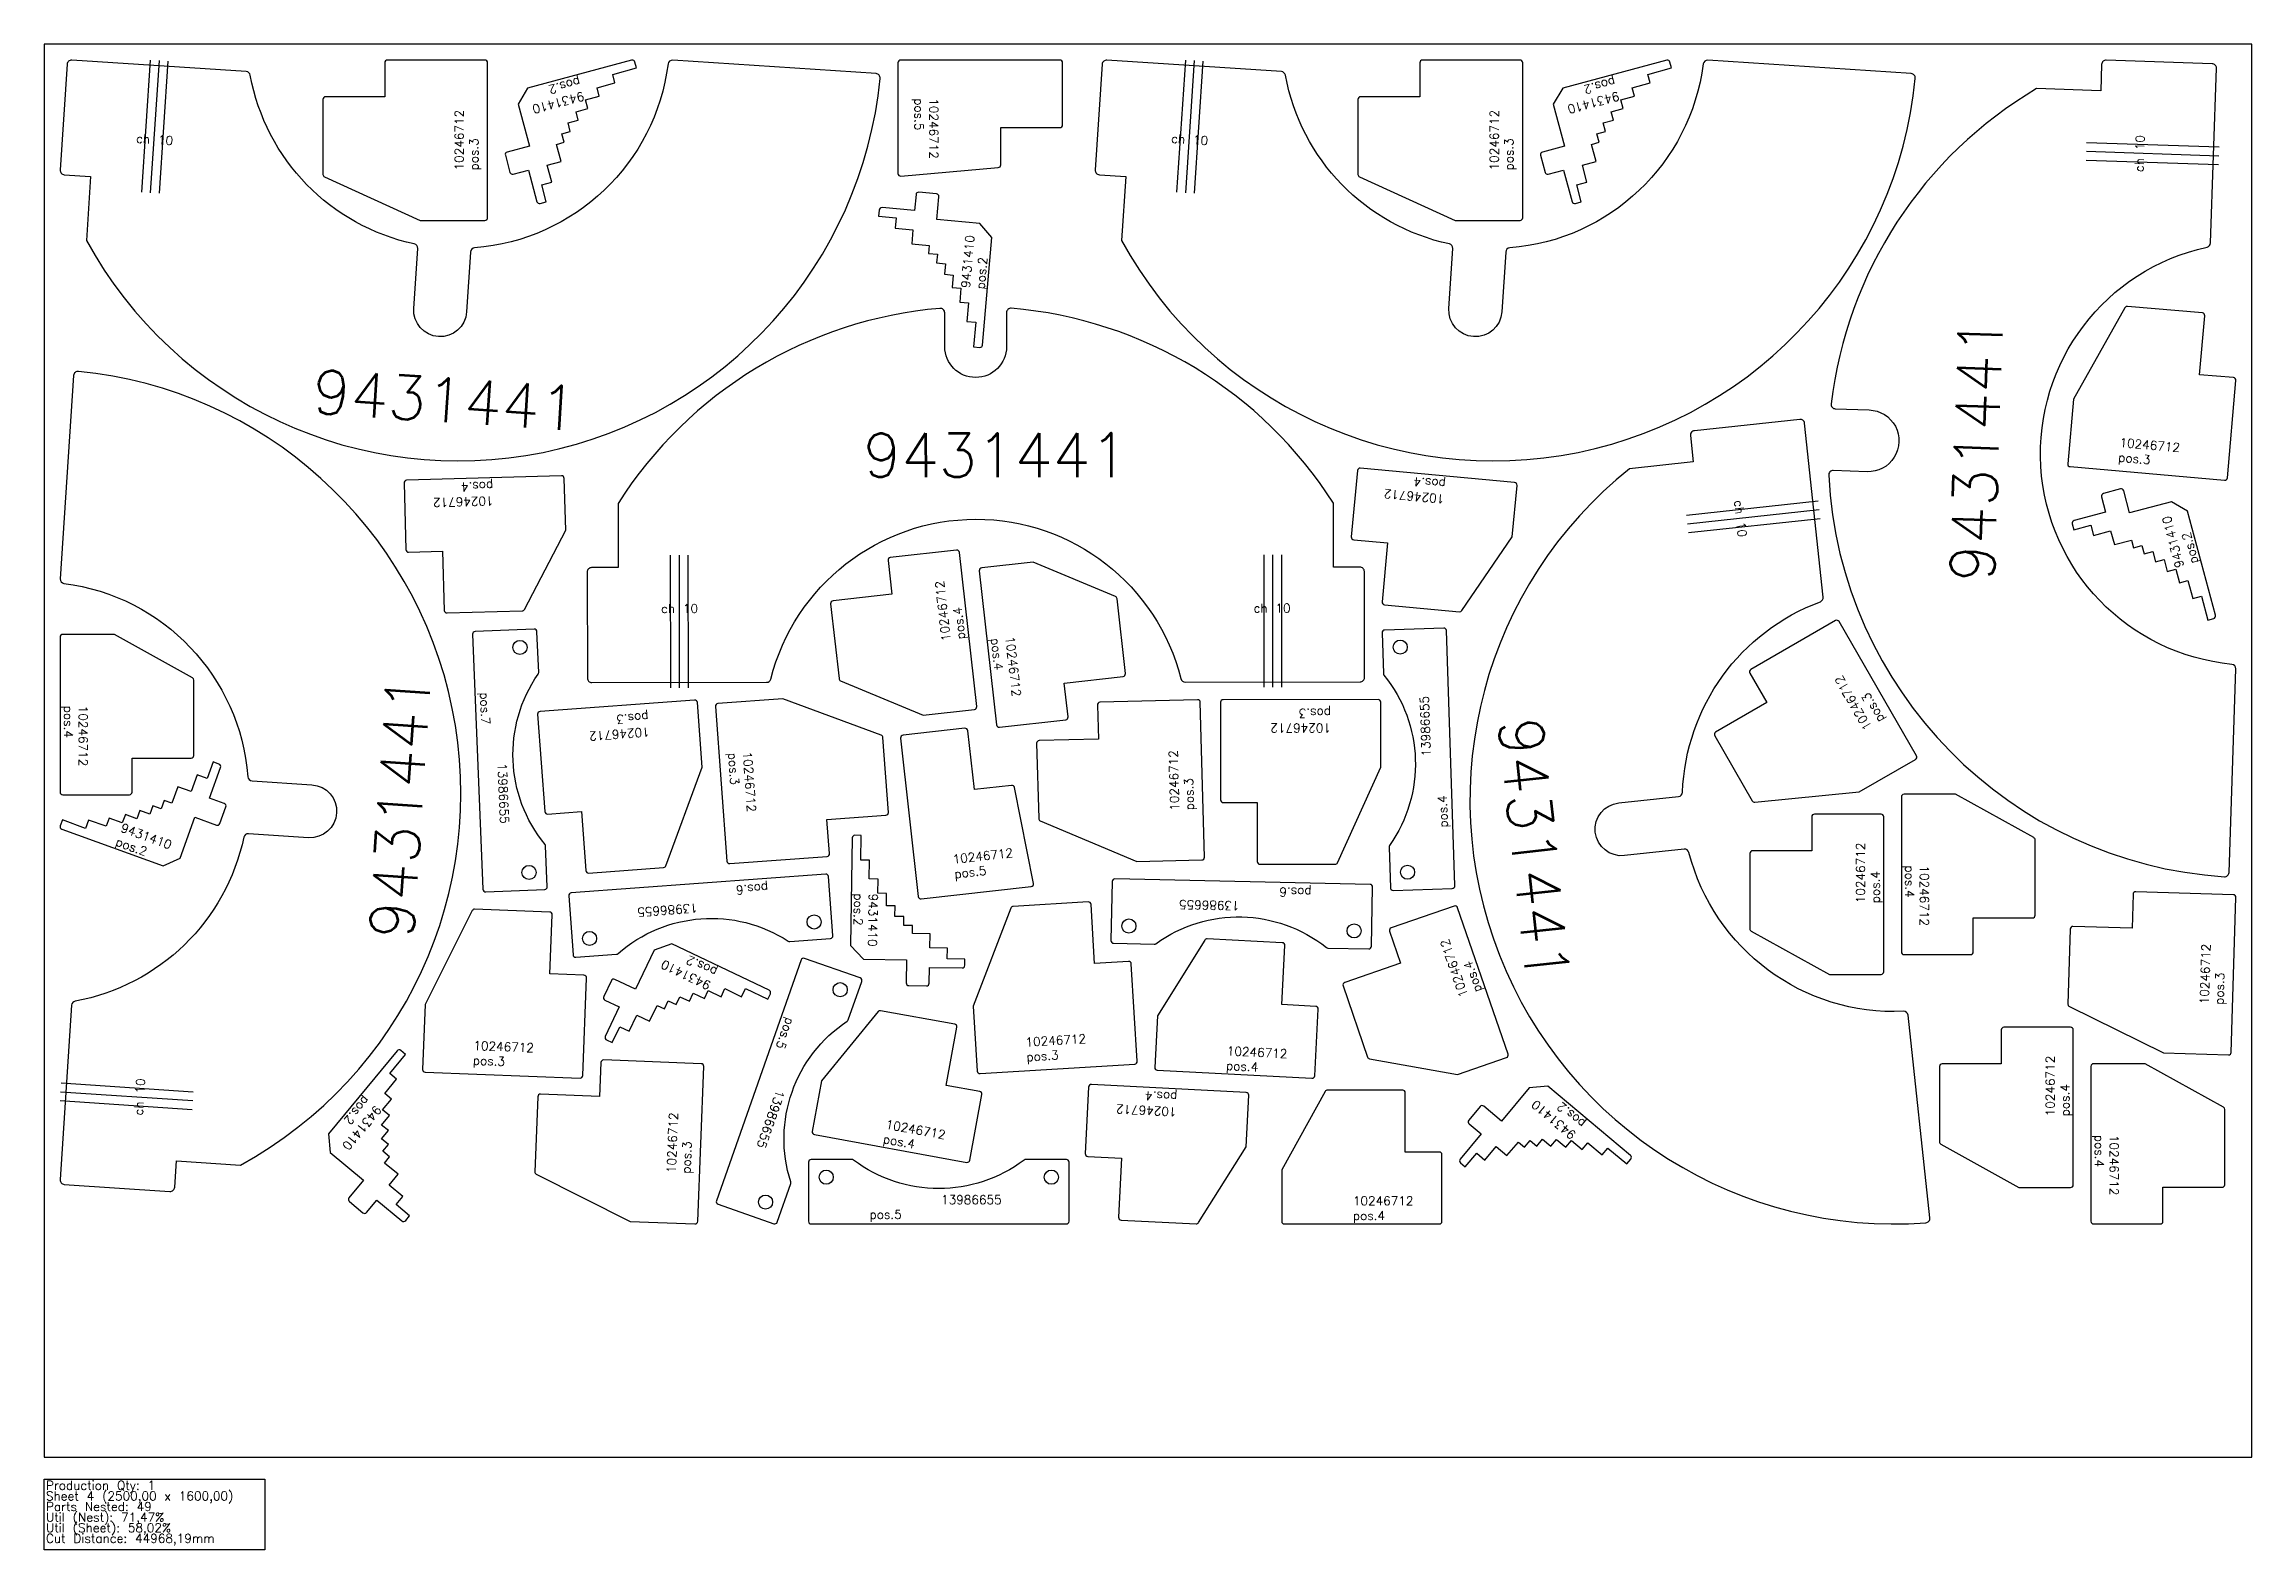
# Model space of a CAD drawing. Header units: millimetres. Extents: x 7875 to 10375, y -105 to 1600.
import ezdxf

# ---------------------------------------------------------------- set-up
doc = ezdxf.new("R2010")
doc.units = ezdxf.units.MM
for name, color, linetype in [('10246712', 7, 'Continuous'), ('13986655', 7, 'Continuous'), ('9431410', 7, 'Continuous'), ('9431441', 7, 'Continuous'), ('Chanfro', 7, 'Continuous'), ('sheet', 24, 'Continuous'), ('Stats', 7, 'Continuous'), ('Texto', 7, 'Continuous')]:
    doc.layers.add(name, color=color, linetype=linetype)
doc.styles.get("Standard").update_dxf_attribs({"font": 'txt.shx'})

msp = doc.modelspace()

# ---------------------------------------------------------------- linework, layer by layer
at = {"color": 1}
for points in [[(8958.3, 1505.5), (9025.3, 1505.5, 0.414214), (9028.3, 1508.5), (9028.3, 1579, 0.414214), (9025.3, 1582), (8844.8, 1582, 0.414214), (8841.8, 1579), (8841.8, 1453.6, 0.439853), (8845, 1450.7), (8955.5, 1460.3, 0.389031), (8958.3, 1463.3)], [(8928.4, 756), (8921, 822.6, 0.414214), (8917.6, 825.3), (8847.6, 817.4, 0.414214), (8844.9, 814.1), (8864.9, 634.7, 0.414214), (8868.3, 632.1), (8992.8, 646, 0.439853), (8995.5, 649.6), (8973.7, 758.3, 0.389031), (8970.4, 760.7)]]:
    msp.add_lwpolyline(points, format="xyb", close=True, dxfattribs=at)
at = {"layer": '10246712', "color": 1}
for points in [[(8260.7, 1540.5), (8193.7, 1540.5, 0.414214), (8190.7, 1537.5), (8190.7, 1452.4, 0.294108), (8192.4, 1449.7), (8300.7, 1400.5), (8374.2, 1400.5, 0.414214), (8377.2, 1403.5), (8377.2, 1579, 0.414214), (8374.2, 1582), (8263.7, 1582, 0.414214), (8260.7, 1579)], [(9432.8, 1540.5), (9365.8, 1540.5, 0.414214), (9362.8, 1537.5), (9362.8, 1452.4, 0.294108), (9364.6, 1449.7), (9472.8, 1400.5), (9546.3, 1400.5, 0.414214), (9549.3, 1403.5), (9549.3, 1579, 0.414214), (9546.3, 1582), (9435.8, 1582, 0.414214), (9432.8, 1579)], [(10315.8, 1225.7), (10321.7, 1292.5, 0.414214), (10319, 1295.7), (10234.2, 1303.1, 0.294108), (10231.3, 1301.6), (10172.9, 1198.1), (10166.5, 1124.8, 0.414214), (10169.2, 1121.6), (10344, 1106.3, 0.414214), (10347.3, 1109), (10356.9, 1219.1, 0.414214), (10354.2, 1222.4)], [(8326.2, 1025.8), (8328.1, 958.8, 0.414214), (8331.2, 955.9), (8416.4, 958.3, 0.272375), (8419, 960), (8465.6, 1049.8), (8463.9, 1108.3, 0.414214), (8460.8, 1111.2), (8285.4, 1106.1, 0.414214), (8282.5, 1103), (8284.6, 1027.6, 0.414214), (8287.7, 1024.7)], [(9396.3, 1035.2), (9390.1, 968.4, 0.414214), (9392.8, 965.2), (9477.7, 957.3, 0.272375), (9480.4, 958.6), (9537.5, 1042.2), (9542.9, 1100.4, 0.414214), (9540.2, 1103.7), (9365.4, 1119.9, 0.414214), (9362.2, 1117.1), (9355.2, 1042, 0.414214), (9357.9, 1038.7)], [(8834.9, 977), (8768.3, 969.6, 0.414214), (8765.6, 966.3), (8775.1, 881.6, 0.272375), (8776.9, 879.1), (8870.3, 840.1), (8928.4, 846.6, 0.414214), (8931, 849.9), (8911.6, 1024.3, 0.414214), (8908.3, 1027), (8833.2, 1018.6, 0.414214), (8830.6, 1015.3)], [(9030.2, 876.5), (9096.8, 883.9, 0.414214), (9099.4, 887.2), (9090, 971.9, 0.272375), (9088.2, 974.4), (8994.8, 1013.4), (8936.7, 1006.9, 0.414214), (8934, 1003.6), (8953.5, 829.2, 0.414214), (8956.8, 826.5), (9031.8, 834.9, 0.414214), (9034.5, 838.2)], [(7974.5, 791.6), (8041.5, 791.6, 0.414214), (8044.5, 794.6), (8044.5, 879.8, 0.272375), (8043, 882.4), (7954.5, 931.6), (7896, 931.6, 0.414214), (7893, 928.6), (7893, 753.1, 0.414214), (7896, 750.1), (7971.5, 750.1, 0.414214), (7974.5, 753.1)], [(9825.8, 854.5), (9767.8, 821, 0.414214), (9766.7, 816.9), (9809.3, 743.2, 0.294108), (9812.1, 741.7), (9930.5, 753.2), (9994.1, 790, 0.414214), (9995.2, 794.1), (9907.5, 946.1, 0.414214), (9903.4, 947.2), (9807.7, 891.9, 0.414214), (9806.6, 887.8)], [(8483.5, 731), (8488.4, 664.2, 0.414214), (8491.6, 661.4), (8576.5, 667.7, 0.294108), (8579.1, 669.6), (8620.2, 781.2), (8614.8, 854.5, 0.414214), (8611.6, 857.2), (8436.6, 844.4, 0.414214), (8433.8, 841.2), (8441.9, 731, 0.414214), (8445.1, 728.2)], [(8761.4, 721.9), (8828.3, 726.8, 0.414214), (8831, 730), (8824.8, 814.8, 0.294108), (8822.8, 817.4), (8711.3, 858.6), (8638, 853.2, 0.414214), (8635.2, 850), (8648.1, 674.9, 0.414214), (8651.3, 672.2), (8761.5, 680.3, 0.414214), (8764.3, 683.5)], [(9068.8, 813.1), (9001.8, 811.3, 0.414214), (8998.9, 808.3), (9001.2, 723.2, 0.294108), (9003, 720.5), (9112.5, 674.3), (9186, 676.2, 0.414214), (9188.9, 679.3), (9184.2, 854.8, 0.414214), (9181.1, 857.7), (9070.6, 854.7, 0.414214), (9067.7, 851.6)], [(9248.7, 741.3), (9248.7, 674.3, 0.414214), (9251.7, 671.3), (9336.8, 671.3, 0.294108), (9339.5, 673.1), (9388.7, 781.4), (9388.6, 854.9, 0.414214), (9385.6, 857.8), (9210.1, 857.7, 0.414214), (9207.1, 854.7), (9207.2, 744.2, 0.414214), (9210.2, 741.2)], [(10059.6, 610.6), (10126.6, 610.6, 0.414214), (10129.6, 613.6), (10129.6, 698.8, 0.272375), (10128, 701.5), (10039.6, 750.6), (9981.1, 750.6, 0.414214), (9978.1, 747.6), (9978.1, 572.1, 0.414214), (9981.1, 569.1), (10056.6, 569.1, 0.414214), (10059.6, 572.1)], [(9876.6, 686.6), (9809.6, 686.6, 0.414214), (9806.6, 683.6), (9806.6, 598.4, 0.272375), (9808.1, 595.7), (9896.6, 546.6), (9955.1, 546.6, 0.414214), (9958.1, 549.6), (9958.1, 725.1, 0.414214), (9955.1, 728.1), (9879.6, 728.1, 0.414214), (9876.6, 725.1)], [(9064.5, 559), (9060.5, 625.9, 0.414214), (9057.3, 628.7), (8972.4, 623.5, 0.294108), (8969.7, 621.6), (8927.2, 510.6), (8931.7, 437.2, 0.414214), (8934.9, 434.4), (9110.1, 445.1, 0.414214), (9112.9, 448.3), (9106.1, 558.5, 0.414214), (9103, 561.4)], [(10239.3, 598.8), (10172.4, 600.9, 0.414214), (10169.3, 598), (10166.7, 512.9, 0.294108), (10168.4, 510.2), (10275, 457.7), (10348.5, 455.4, 0.414214), (10351.6, 458.3), (10357, 633.7, 0.414214), (10354.1, 636.8), (10243.6, 640.2, 0.414214), (10240.5, 637.3)], [(8447.8, 547.1), (8450.4, 614.1, 0.414214), (8447.6, 617.2), (8362.5, 620.5, 0.294108), (8359.8, 618.8), (8306.4, 512.6), (8303.6, 439.1, 0.414214), (8306.4, 436), (8481.8, 429.2, 0.414214), (8484.9, 432.1), (8489.2, 542.5, 0.414214), (8486.3, 545.7)], [(9411.1, 559.2), (9347.8, 537.4, 0.414214), (9345.9, 533.6), (9373.7, 453, 0.272375), (9376, 451), (9475.6, 433.3), (9530.9, 452.4, 0.414214), (9532.8, 456.2), (9475.6, 622.1, 0.414214), (9471.8, 624), (9400.4, 599.4, 0.414214), (9398.6, 595.6)], [(9276.5, 512.4), (9280, 579.3, 0.414214), (9277.1, 582.5), (9192, 586.9, 0.272375), (9189.3, 585.5), (9135.6, 499.7), (9132.6, 441.3, 0.414214), (9135.5, 438.1), (9310.7, 429, 0.414214), (9313.9, 431.8), (9317.8, 507.2, 0.414214), (9314.9, 510.4)], [(8896.5, 420.9), (8908.5, 486.8, 0.414214), (8906.1, 490.3), (8822.2, 505.5, 0.272375), (8819.4, 504.5), (8755.2, 426.2), (8744.8, 368.7, 0.414214), (8747.2, 365.2), (8919.9, 333.8, 0.414214), (8923.3, 336.2), (8936.8, 410.5, 0.414214), (8934.4, 414)], [(10091.3, 445.3), (10024.3, 445.3, 0.414214), (10021.3, 442.3), (10021.3, 357, 0.272375), (10022.9, 354.4), (10111.3, 305.3), (10169.8, 305.3, 0.414214), (10172.8, 308.3), (10172.8, 483.8, 0.414214), (10169.8, 486.8), (10094.3, 486.8, 0.414214), (10091.3, 483.8)], [(8504, 408.4), (8437.1, 411, 0.414214), (8434, 408.1), (8430.7, 323.1, 0.294108), (8432.3, 320.3), (8538.6, 266.9), (8612, 264.1, 0.414214), (8615.1, 267), (8621.9, 442.3, 0.414214), (8619, 445.5), (8508.6, 449.7, 0.414214), (8505.5, 446.8)], [(10274.3, 305.5), (10341.3, 305.5, 0.414214), (10344.3, 308.5), (10344.3, 393.8, 0.272375), (10342.8, 396.4), (10254.3, 445.5), (10195.8, 445.5, 0.414214), (10192.8, 442.5), (10192.8, 267, 0.414214), (10195.8, 264), (10271.3, 264, 0.414214), (10274.3, 267)], [(9095.1, 338.6), (9091.7, 271.7, 0.414214), (9094.5, 268.5), (9179.6, 264.1, 0.272375), (9182.3, 265.5), (9236, 351.3), (9239, 409.7, 0.414214), (9236.2, 412.8), (9060.9, 422, 0.414214), (9057.8, 419.1), (9053.9, 343.7, 0.414214), (9056.7, 340.6)], [(9416.4, 345.5), (9416.4, 412.5, 0.414214), (9413.4, 415.5), (9328.2, 415.5, 0.272375), (9325.5, 414), (9276.4, 325.5), (9276.4, 267, 0.414214), (9279.4, 264), (9454.9, 264, 0.414214), (9457.9, 267), (9457.9, 342.5, 0.414214), (9454.9, 345.5)]]:
    msp.add_lwpolyline(points, format="xyb", close=True, dxfattribs=at)
at = {"layer": '13986655', "color": 1}
for points in [[(8435, 888.6), (8433.1, 934.7, 0.414214), (8430, 937.6), (8363, 934.9, 0.414214), (8360.2, 931.7), (8371.9, 643, 0.414214), (8375, 640.1), (8441.9, 642.8, 0.414214), (8444.8, 645.9), (8442.9, 692.1, 0.163324), (8442.2, 693.9, -0.335601), (8434.4, 886.7, 0.163324)], [(9398, 690.8), (9399.5, 644.7, 0.414214), (9402.6, 641.8), (9469.6, 644, 0.414214), (9472.5, 647.1), (9463, 935.9, 0.414214), (9459.9, 938.8), (9393, 936.6, 0.414214), (9390.1, 933.5), (9391.6, 887.4, 0.163324), (9392.2, 885.6, -0.335601), (9398.5, 692.7, 0.163324)], [(8719.3, 583.9), (8765.3, 587.3, 0.414214), (8768.1, 590.5), (8763.2, 657.3, 0.414214), (8760, 660.1), (8471.8, 638.9, 0.414214), (8469, 635.7), (8473.9, 568.9, 0.414214), (8477.1, 566.1), (8523.2, 569.5, 0.163324), (8524.9, 570.2, -0.335601), (8717.4, 584.4, 0.163324)], [(9328.8, 576.5), (9374.9, 575.5, 0.414214), (9378, 578.5), (9379.4, 645.5, 0.414214), (9376.5, 648.5), (9087.6, 654.8, 0.414214), (9084.5, 651.9), (9083, 584.9, 0.414214), (9086, 581.8), (9132.1, 580.8, 0.163324), (9134, 581.4, -0.335601), (9327, 577.2, 0.163324)], [(8785.6, 495.2), (8800.9, 538.7, 0.414214), (8799.1, 542.6), (8735.9, 564.8, 0.414214), (8732.1, 563), (8636.2, 290.3, 0.414214), (8638.1, 286.5), (8701.3, 264.3, 0.414214), (8705.1, 266.1), (8720.4, 309.7, 0.163324), (8720.4, 311.6, -0.335601), (8784.5, 493.7, 0.163324)], [(8789.8, 337), (8743.6, 337, 0.414214), (8740.6, 334), (8740.6, 267, 0.414214), (8743.6, 264), (9032.6, 264, 0.414214), (9035.6, 267), (9035.6, 334, 0.414214), (9032.6, 337), (8986.4, 337, 0.163324), (8984.6, 336.4, -0.335601), (8791.6, 336.4, 0.163324)]]:
    msp.add_lwpolyline(points, format="xyb", close=True, dxfattribs=at)
for centre in [(9410.6, 917.2), (8413.8, 916.9), (8424.1, 662.1), (9418.9, 662.3), (8746.9, 606), (9103.4, 601.4), (9358.4, 595.9), (8492.6, 587.3), (8776.4, 529.3), (8760.6, 317), (9015.6, 317), (8691.9, 288.8)]:
    msp.add_circle(centre, 8, dxfattribs=at)
at = {"layer": '9431410', "color": 1}
for points in [[(8488.2, 1536.8), (8503.6, 1541), (8501.1, 1550.6), (8521.3, 1556.1), (8518.8, 1565.7), (8545.8, 1573), (8544, 1579.7, 0.414214), (8540.3, 1581.8), (8422.5, 1550.3), (8411.9, 1531.9), (8424.5, 1484.6), (8399.4, 1477.8, 0.414214), (8397.3, 1474.2), (8402.5, 1454.8, 0.414214), (8406.2, 1452.7), (8423.6, 1457.4), (8433.1, 1421.6, 0.414214), (8436.8, 1419.5), (8443.6, 1421.3), (8438.4, 1440.6), (8450, 1443.8), (8444.8, 1463.1), (8460.3, 1467.2), (8455.1, 1486.5), (8463.8, 1488.9), (8461.2, 1498.5), (8470.8, 1501.1), (8468.3, 1510.8), (8479.8, 1513.9), (8477.3, 1523.5), (8490.8, 1527.2)], [(9660.3, 1536.8), (9675.8, 1541), (9673.2, 1550.6), (9693.5, 1556.1), (9690.9, 1565.7), (9718, 1573), (9716.1, 1579.7, 0.414214), (9712.5, 1581.8), (9594.6, 1550.3), (9584, 1531.9), (9596.7, 1484.6), (9571.6, 1477.8, 0.414214), (9569.5, 1474.2), (9574.6, 1454.8, 0.414214), (9578.3, 1452.7), (9595.7, 1457.4), (9605.3, 1421.6, 0.414214), (9609, 1419.5), (9615.7, 1421.3), (9610.5, 1440.6), (9622.1, 1443.8), (9617, 1463.1), (9632.4, 1467.2), (9627.2, 1486.5), (9635.9, 1488.9), (9633.3, 1498.5), (9643, 1501.1), (9640.4, 1510.8), (9652, 1513.9), (9649.4, 1523.5), (9662.9, 1527.2)], [(8913.2, 1323.7), (8911.8, 1307.8), (8921.8, 1306.9), (8920, 1286), (8929.9, 1285.1), (8927.5, 1257.2), (8934.5, 1256.6, 0.414214), (8937.7, 1259.3), (8948.3, 1380.9), (8934.7, 1397.1), (8885.9, 1401.4), (8888.2, 1427.3, 0.414214), (8885.4, 1430.5), (8865.5, 1432.3, 0.414214), (8862.3, 1429.6), (8860.7, 1411.6), (8823.8, 1414.9, 0.414214), (8820.6, 1412.1), (8820, 1405.2), (8839.9, 1403.4), (8838.8, 1391.5), (8858.8, 1389.7), (8857.4, 1373.8), (8877.3, 1372), (8876.5, 1363.1), (8886.5, 1362.2), (8885.6, 1352.2), (8895.6, 1351.4), (8894.5, 1339.4), (8904.5, 1338.5), (8903.3, 1324.6)], [(10288.9, 1005.4), (10293, 990), (10302.7, 992.6), (10308.1, 972.3), (10317.8, 974.9), (10325, 947.8), (10331.8, 949.6, 0.414214), (10333.9, 953.3), (10302.3, 1071.1), (10283.9, 1081.8), (10236.6, 1069.1), (10229.9, 1094.2, 0.414214), (10226.2, 1096.3), (10206.9, 1091.1, 0.414214), (10204.8, 1087.5), (10209.4, 1070.1), (10173.7, 1060.5, 0.414214), (10171.6, 1056.8), (10173.4, 1050.1), (10192.7, 1055.2), (10195.8, 1043.6), (10215.1, 1048.8), (10219.3, 1033.4), (10238.6, 1038.5), (10240.9, 1029.8), (10250.6, 1032.4), (10253.2, 1022.8), (10262.8, 1025.4), (10265.9, 1013.8), (10275.6, 1016.4), (10279.2, 1002.8)], [(7963.5, 718.2), (7948.5, 723.7), (7945.1, 714.3), (7925.4, 721.4), (7921.9, 712), (7895.6, 721.6), (7893.2, 715, 0.414214), (7895, 711.2), (8009.7, 669.5), (8028.9, 678.4), (8045.6, 724.5), (8070.1, 715.6, 0.414214), (8073.9, 717.4), (8080.8, 736.2, 0.414214), (8079, 740), (8062.1, 746.2), (8074.7, 780.9, 0.414214), (8072.9, 784.8), (8066.3, 787.2), (8059.5, 768.4), (8048.2, 772.5), (8041.4, 753.7), (8026.3, 759.2), (8019.5, 740.4), (8011, 743.5), (8007.6, 734.1), (7998.2, 737.5), (7994.8, 728.1), (7983.5, 732.2), (7980.1, 722.8), (7967, 727.6)], [(8819, 638.6), (8819.3, 654.6), (8809.3, 654.8), (8809.7, 675.8), (8799.7, 676), (8800.1, 704), (8793.1, 704.1, 0.414214), (8790.1, 701.1), (8788, 579.2), (8802.7, 563.9), (8851.7, 563), (8851.2, 537, 0.414214), (8854.2, 534), (8874.2, 533.6, 0.414214), (8877.2, 536.6), (8877.5, 554.6), (8914.5, 553.9, 0.414214), (8917.6, 556.9), (8917.7, 563.9), (8897.7, 564.2), (8897.9, 576.2), (8877.9, 576.6), (8878.2, 592.6), (8858.2, 592.9), (8858.4, 601.9), (8848.4, 602.1), (8848.5, 612.1), (8838.5, 612.3), (8838.8, 624.3), (8828.8, 624.4), (8829, 638.4)], [(8627.1, 528.3), (8641.5, 521.4), (8645.8, 530.5), (8664.8, 521.4), (8669.1, 530.5), (8694.4, 518.4), (8697.4, 524.8, 0.414214), (8695.9, 528.8), (8585.8, 581.2), (8565.8, 574.1), (8544.7, 529.8), (8521.3, 541, 0.414214), (8517.3, 539.6), (8508.7, 521.5, 0.414214), (8510.1, 517.5), (8526.3, 509.8), (8510.4, 476.4, 0.414214), (8511.9, 472.4), (8518.2, 469.4), (8526.8, 487.4), (8537.6, 482.3), (8546.2, 500.3), (8560.6, 493.5), (8569.2, 511.5), (8577.4, 507.7), (8581.7, 516.7), (8590.7, 512.4), (8595, 521.4), (8605.8, 516.3), (8610.1, 525.3), (8622.8, 519.3)], [(8258.2, 393.2), (8268.4, 405.5), (8260.7, 411.9), (8274.1, 428.1), (8266.4, 434.5), (8284.2, 456.1), (8278.8, 460.5, 0.414214), (8274.6, 460.1), (8196.9, 366), (8198.9, 344.9), (8236.7, 313.7), (8220.2, 293.7, 0.414214), (8220.6, 289.4), (8236, 276.7, 0.414214), (8240.2, 277.1), (8251.7, 291), (8280.2, 267.4, 0.414214), (8284.4, 267.8), (8288.9, 273.2), (8273.5, 286), (8281.1, 295.2), (8265.7, 308), (8275.9, 320.3), (8260.4, 333), (8266.2, 340), (8258.5, 346.3), (8264.8, 354), (8257.1, 360.4), (8264.8, 369.7), (8257, 376), (8266, 386.8)], [(9604.5, 358.5), (9616.8, 348.2), (9623.2, 355.8), (9639.3, 342.3), (9645.7, 350), (9667.2, 332), (9671.7, 337.4, 0.414214), (9671.3, 341.6), (9577.9, 420), (9556.7, 418.2), (9525.2, 380.6), (9505.3, 397.3, 0.414214), (9501.1, 397), (9488.2, 381.6, 0.414214), (9488.6, 377.4), (9502.4, 365.9), (9478.6, 337.5, 0.414214), (9479, 333.3), (9484.3, 328.8), (9497.2, 344.1), (9506.4, 336.4), (9519.3, 351.7), (9531.5, 341.4), (9544.4, 356.7), (9551.3, 351), (9557.7, 358.6), (9565.3, 352.2), (9571.8, 359.9), (9581, 352.1), (9587.4, 359.8), (9598.1, 350.8)]]:
    msp.add_lwpolyline(points, format="xyb", close=True, dxfattribs=at)
at = {"layer": '9431441', "color": 1}
for points in [[(8298.1, 1368.6, 0.372741), (8294.1, 1373.8, -0.303654), (8108.4, 1564.8, 0.343325), (8103.9, 1568.9), (7906.3, 1581.9, 0.414214), (7901, 1577.3), (7893.1, 1457.6, 0.414214), (7897.7, 1452.2), (7927.6, 1450.2), (7922.8, 1377.8, 0.73813), (8821.7, 1561.2, 0.423495), (8817.1, 1566.7), (8586.8, 1581.9, 0.396346), (8581.5, 1577.6, -0.355359), (8362.5, 1369.3, 0.372741), (8357.9, 1364.6), (8353.4, 1296.8, -0.999996), (8293.6, 1300.7)], [(9470.2, 1368.6, 0.372741), (9466.3, 1373.8, -0.303654), (9280.6, 1564.8, 0.343325), (9276, 1568.9), (9078.5, 1581.9, 0.414214), (9073.1, 1577.3), (9065.2, 1457.6, 0.414214), (9069.9, 1452.2), (9099.8, 1450.2), (9095, 1377.8, 0.73813), (9993.9, 1561.2, 0.423495), (9989.2, 1566.7), (9759, 1581.9, 0.396346), (9753.7, 1577.6, -0.355359), (9534.7, 1369.3, 0.372741), (9530.1, 1364.6), (9525.6, 1296.8, -0.999996), (9465.7, 1300.7)], [(10203.9, 1547.2), (10131.3, 1549.6, 0.234123), (9898.5, 1192.7, 0.439129), (9903.3, 1187.1), (9941.6, 1185.8, -1.000002), (9939.2, 1115.8), (9901, 1117.1, 0.439129), (9895.8, 1111.9, 0.380662), (10343.9, 657.2, 0.423495), (10349.2, 662), (10357, 892.6, 0.396346), (10352.4, 897.7, -0.856175), (10324.3, 1370.2, 0.343325), (10328.2, 1374.9), (10334.9, 1572.8, 0.414214), (10330, 1577.9), (10210.1, 1582, 0.414214), (10204.9, 1577.1)], [(8964.8, 1257.6, -0.999998), (8894.8, 1257.5), (8894.8, 1295.8, 0.439129), (8889.4, 1300.8, 0.234123), (8524.9, 1079.9), (8525, 1007.3), (8495, 1007.2, 0.414214), (8490, 1002.2), (8490.1, 882.2, 0.414214), (8495.1, 877.2), (8693.1, 877.4, 0.343325), (8697.9, 881.1, -0.778403), (9162.3, 881.5, 0.343325), (9167.1, 877.7), (9365.1, 877.8, 0.414214), (9370.1, 882.8), (9370, 1002.8, 0.414214), (9365, 1007.8), (9335, 1007.8), (9334.9, 1080.4, 0.234123), (8970.2, 1300.9, 0.439129), (8964.8, 1295.9)], [(8106.4, 705.9, 0.372741), (8101.2, 702, -0.303654), (7910.2, 516.3, 0.343325), (7906.1, 511.7), (7893.1, 314.2, 0.414214), (7897.7, 308.8), (8017.4, 300.9, 0.414214), (8022.8, 305.6), (8024.8, 335.5), (8097.2, 330.7, 0.73813), (7913.8, 1229.5, 0.423495), (7908.3, 1224.9), (7893.1, 994.7, 0.396346), (7897.4, 989.4, -0.355359), (8105.7, 770.4, 0.372741), (8110.4, 765.8), (8178.2, 761.3, -0.999998), (8174.3, 701.4)], [(9725.8, 748, 0.372741), (9730.3, 752.8, -0.303654), (9886.4, 968.6, 0.343325), (9889.6, 973.9), (9868.5, 1170.7, 0.414214), (9863, 1175.1), (9743.7, 1162.3, 0.414214), (9739.2, 1156.8), (9742.4, 1127), (9670.2, 1119.2, 0.73813), (10005.8, 265.4, 0.423495), (10010.4, 271), (9985.8, 500.4, 0.396346), (9980.6, 504.8, -0.355359), (9737.6, 684.7, 0.372741), (9732.2, 688.4), (9664.6, 681.1, -0.999997), (9658.2, 740.8)]]:
    msp.add_lwpolyline(points, format="xyb", close=True, dxfattribs=at)
at = {"layer": 'Chanfro', "color": 1}
for p, q in [((7985.6, 1432.4), (7995.5, 1582)), ((7995.6, 1431.7), (8005.5, 1581.4)), ((8005.5, 1431.1), (8015.5, 1580.7)), ((9157.7, 1432.4), (9167.7, 1582)), ((9167.7, 1431.7), (9177.6, 1581.4)), ((9177.7, 1431.1), (9187.6, 1580.7)), ((10187.6, 1478.7), (10337.5, 1473.6)), ((10187.9, 1488.7), (10337.9, 1483.6)), ((10187.3, 1468.7), (10337.2, 1463.6)), ((9734.8, 1066.8), (9883.9, 1082.9)), ((9735.9, 1056.9), (9885, 1072.9)), ((9736.9, 1047), (9886.1, 1063)), ((8584, 1021.3), (8584.1, 871.3)), ((8594, 1021.3), (8594.1, 871.3)), ((8604, 1021.3), (8604.1, 871.3)), ((9256, 1021.8), (9256.1, 871.8)), ((9266, 1021.8), (9266.1, 871.8)), ((9276, 1021.8), (9276.1, 871.8)), ((8042.6, 393.4), (7893, 403.3)), ((8043.3, 403.4), (7893.6, 413.3)), ((8043.9, 413.4), (7894.3, 423.3))]:
    msp.add_line(p, q, dxfattribs=at)
at = {"layer": 'sheet', "color": 7}
msp.add_lwpolyline([(7875, 0), (10375, 0), (10375, 1600), (7875, 1600)], close=True, dxfattribs=at)
at = {"layer": 'Stats', "color": 151}
msp.add_lwpolyline([(7875, -25), (8125, -25), (8125, -105), (7875, -105), (7875, -25)], close=True, dxfattribs=at)

# ---------------------------------------------------------------- texts
at = {"layer": 'Chanfro', "color": 1, "char_height": 10, "width": 58.687}
for insert, attachment_point, rotation in [((8020.7, 1485.6), 9, 356.2076), ((9192.8, 1485.6), 9, 356.2076), ((10242.2, 1455.3), 1, 88.0701), ((9793.2, 1041.4), 9, 276.1334), ((8615.5, 965.9), 3, 0.0395), ((9244.5, 966.4), 1, 0.0395), ((7989.4, 428.5), 9, 86.2076)]:
    msp.add_mtext('ch 10', dxfattribs=dict(at, insert=insert, attachment_point=attachment_point, rotation=rotation))
at = {"layer": 'Stats', "color": 60}
for s, p in [('Sheet 4 (2500,00 x 1600,00)', (7877, -49)), ('Production Qty: 1', (7877, -37)), ('Parts Nested: 49', (7877, -61)), ('Util (Nest): 71,47%', (7877, -73)), ('Util (Sheet): 58,02%', (7877, -85)), ('Cut Distance: 44968,19mm', (7877, -97))]:
    msp.add_text(s, height=10, dxfattribs=at).set_placement(p)
at = {"layer": 'Texto', "color": 1, "attachment_point": 1}
for s, insert, char_height, width, rotation in [('9431410 pos.2', (8487.5, 1536.6), 10, 84.516, 195), ('9431410 pos.2', (9659.7, 1536.6), 10, 84.516, 195), ('10246712 pos.5', (8887.4, 1538.7), 10, 55.113, 270), ('10246712 pos.3', (8340, 1457), 10, 55.113, 90), ('10246712 pos.3', (9512.1, 1457), 10, 55.113, 90), ('9431410 pos.2', (8913.3, 1324.4), 10, 84.516, 85), ('9431441', (10033.1, 991.8), 50, 335.82, 88.0701), ('9431441', (8180.9, 1231.9), 50, 335.82, 356.2076), ('9431441', (8802.5, 1159.5), 50, 335.82, 0.0395), ('10246712 pos.3', (10225.7, 1154), 10, 55.113, 355), ('10246712 pos.4', (8384.1, 1077.8), 10, 55.113, 181.6488), ('10246712 pos.4', (9460, 1079.8), 10, 55.113, 174.7189), ('9431410 pos.2', (10288.7, 1006.1), 10, 84.516, 105), ('10246712 pos.4', (8891.5, 923.6), 10, 55.113, 96.3645), ('10246712 pos.4', (8973.6, 929.9), 10, 55.113, 276.3645), ('10246712 pos.3', (9936.3, 821.8), 10, 55.113, 120), ('9431441', (8243.1, 588.8), 50, 335.82, 86.2076), ('{\\W9.097959; }13986655 pos.7', (8395.3, 867), 10, 168.68, 272.3195), ('10246712 pos.3', (9332.2, 820.6), 10, 55.113, 180.0395), ('{\\W9.103231; }13986655 pos.4', (9437.8, 712.1), 10, 168.68, 91.8712), ('10246712 pos.4', (7924.2, 850.9), 10, 55.113, 270), ('10246712 pos.3', (8561, 816.3), 10, 55.113, 184.2046), ('9431441', (9571, 839.9), 50, 335.82, 276.1334), ('10246712 pos.3', (8676.2, 799.3), 10, 55.113, 274.2085), ('10246712 pos.3', (9150.3, 731.8), 10, 55.113, 91.5436), ('9431410 pos.2', (7964.2, 718), 10, 84.516, 340), ('10246712 pos.5', (8903.3, 681.9), 10, 55.113, 6.3645), ('10246712 pos.4', (9926.9, 627.2), 10, 55.113, 90), ('{\\W9.098837; }13986655 pos.6', (8696.4, 622.9), 10, 168.68, 184.2085), ('10246712 pos.4', (10009.2, 670), 10, 55.113, 270), ('9431410 pos.2', (8819, 638), 10, 84.516, 269), ('{\\W9.098837; }13986655 pos.6', (9309.7, 617.5), 10, 168.68, 178.7578), ('10246712 pos.4', (9478, 519.5), 10, 55.113, 109), ('10246712 pos.3', (10316.1, 512.9), 10, 55.113, 88.2457), ('9431410 pos.2', (8626.5, 528.6), 10, 84.516, 154.5475), ('{\\W9.088293; }13986655 pos.5', (8740.8, 489.8), 10, 168.68, 250.6316), ('10246712 pos.3', (8986, 474.8), 10, 55.113, 3.4901), ('10246712 pos.3', (8361.3, 471.1), 10, 55.113, 357.7857), ('10246712 pos.4', (9214.6, 465.2), 10, 55.113, 357.0242), ('10246712 pos.4', (10141.7, 385.9), 10, 55.113, 90.0002), ('9431410 pos.2', (8257.8, 392.7), 10, 84.516, 230.4679), ('10246712 pos.4', (9157, 385.8), 10, 55.113, 177.0242), ('9431410 pos.2', (9604, 358.9), 10, 84.516, 140), ('10246712 pos.3', (8580.1, 321.9), 10, 55.113, 87.7857), ('10246712 pos.4', (8829.1, 382), 10, 55.113, 349.7058), ('10246712 pos.4', (10224, 364.9), 10, 55.113, 270)]:
    msp.add_mtext(s, dxfattribs=dict(at, insert=insert, char_height=char_height, width=width, rotation=rotation))
at = {"layer": 'Texto', "color": 1, "char_height": 10, "attachment_point": 1}
for s, insert, width in [('{\\W9.088293; }13986655 pos.5', (8809.7, 296.5), 168.68), ('10246712 pos.4', (9357, 295.2), 55.113)]:
    msp.add_mtext(s, dxfattribs=dict(at, insert=insert, width=width))

doc.saveas('drawing.dxf')
